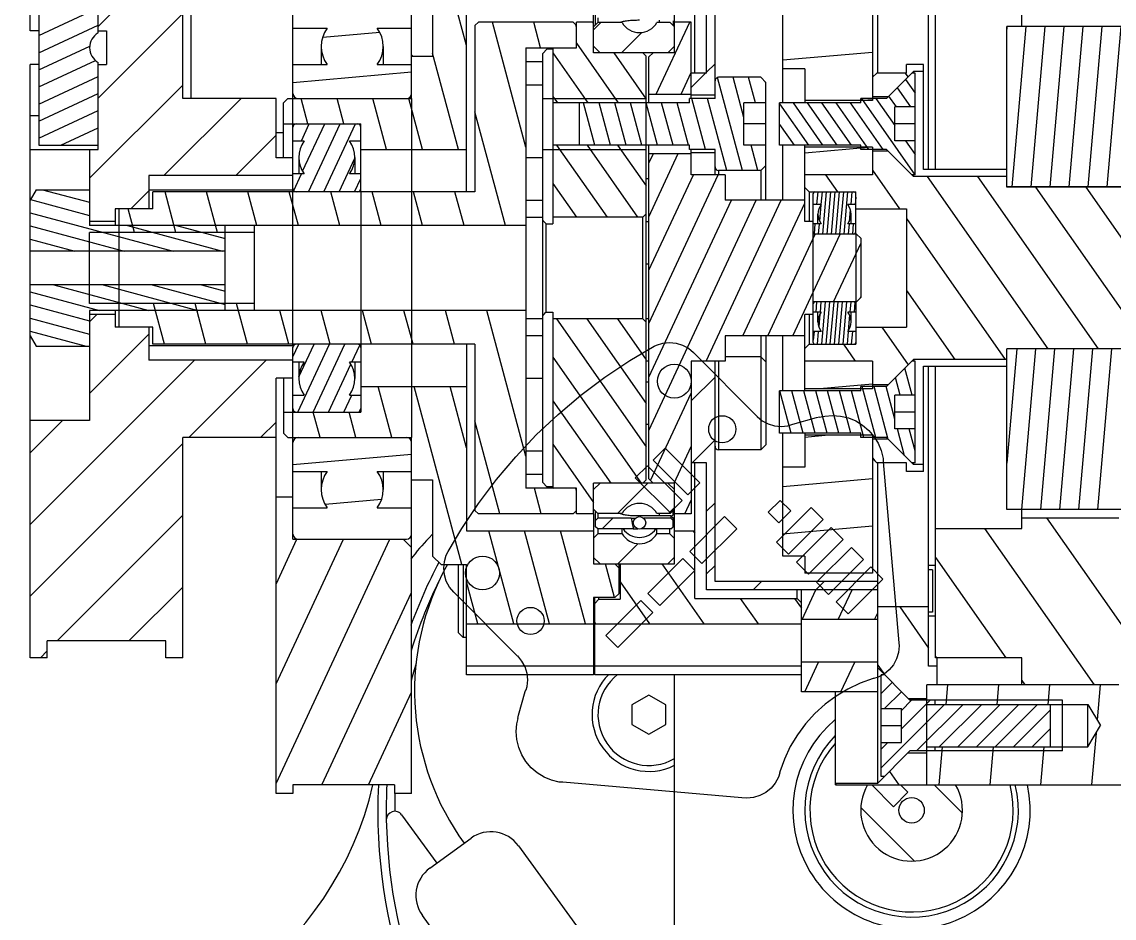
# Model space of a CAD drawing. Header units: millimetres. Extents: x 0 to 841, y 0 to 594.
# Drawn here: x 445.82 to 478.05, y 325.27 to 351.71 of the extents above; entities that cross this region are included whole.
import ezdxf

# ---------------------------------------------------------------- set-up
doc = ezdxf.new("R2010")
doc.units = ezdxf.units.MM
doc.header["$LTSCALE"] = 46.255
doc.layers.get('0').update_dxf_attribs({"linetype": 'CONTINUOUS'})
for name, color, linetype in [('APSF_BLANK_LAYER', 7, 'CONTINUOUS'), ('AXIS', 7, 'CONTINUOUS'), ('NOTE', 7, 'CONTINUOUS')]:
    doc.layers.add(name, color=color, linetype=linetype)
doc.styles.get("Standard").update_dxf_attribs({"font": 'txt', "width": 0.85})
doc.dimstyles.get("Standard").update_dxf_attribs({"dimtxt": 3.5, "dimasz": 3.5, "dimexe": 1.5, "dimexo": 1, "dimtad": 1, "dimtxsty": 'STANDARD', "dimblk": '_FILLED', "dimblk1": '_FILLED', "dimblk2": '_FILLED', "dimcen": 0.09, "dimadec": 0, "dimazin": 0, "dimtol": 1, "dimtp": 0.01, "dimtm": 0.01, "dimtfac": 1, "dimtofl": 0, "dimtmove": 0, "dimatfit": 3, "dimldrblk": '_FILLED', "dimfxl": 1, "dimtolj": 1, "dimarcsym": 0})

# ---------------------------------------------------------------- blocks, each defined once
blk = doc.blocks.new('_FILLED')
at = {"color": 0, "linetype": 'BYBLOCK'}
blk.add_solid([(0, 0), (-1, 0.2143), (-1, -0.2143)], dxfattribs=at)

msp = doc.modelspace()

# ---------------------------------------------------------------- linework, layer by layer
at = {"color": 7, "linetype": 'CONTINUOUS'}
for p, q in [((450.819, 349.451), (450.819, 359.451)), ((471.071, 350.201), (471.071, 356.951)), ((472.571, 347.353), (472.571, 356.201)), ((446.069, 351.451), (446.069, 355.951)), ((450.569, 349.451), (450.569, 355.951)), ((472.781, 347.353), (472.781, 355.951)), ((465.671, 350.201), (465.671, 354.201)), ((448.069, 351.384), (448.069, 353.951)), ((466.021, 350.201), (466.021, 353.951)), ((446.319, 353.826), (446.319, 348.076)), ((466.271, 349.451), (466.271, 353.701)), ((470.921, 353.451), (470.921, 349.389)), ((453.819, 349.451), (453.819, 353.076)), ((457.939, 352.951), (457.939, 350.701)), ((462.689, 351.701), (462.689, 353.183)), ((465.071, 350.801), (465.071, 353.183)), ((468.271, 349.326), (468.271, 352.951)), ((457.319, 349.451), (457.319, 352.301)), ((458.939, 346.701), (458.939, 352.201)), ((462.747, 351.621), (462.747, 352.087)), ((475.321, 351.576), (475.321, 352.134)), ((459.289, 351.701), (459.189, 351.601)), ((459.189, 351.601), (459.189, 346.701)), ((462.089, 351.701), (459.289, 351.701)), ((462.089, 351.701), (462.189, 351.601)), ((462.189, 350.951), (462.189, 351.701)), ((462.689, 351.701), (462.189, 351.701)), ((462.689, 350.801), (462.689, 351.701)), ((462.816, 351.69), (462.689, 351.563)), ((462.811, 351.833), (462.811, 351.685)), ((463.529, 351.69), (462.816, 351.69)), ((464.944, 351.69), (464.556, 351.69)), ((465.071, 351.563), (464.944, 351.69)), ((465.033, 351.738), (465.033, 351.601)), ((465.571, 351.701), (465.071, 351.701)), ((465.571, 349.451), (465.571, 351.701)), ((446.319, 351.451), (446.069, 351.451)), ((448.069, 351.451), (448.319, 351.451)), ((448.319, 351.451), (448.319, 350.451)), ((453.819, 351.526), (454.83, 351.526)), ((456.308, 351.526), (457.319, 351.526)), ((474.876, 346.836), (474.876, 351.576)), ((480.911, 351.576), (474.876, 351.576)), ((454.655, 350.989), (454.655, 350.451)), ((456.483, 350.989), (456.483, 350.451)), ((460.689, 350.951), (460.689, 337.951)), ((460.689, 350.951), (462.189, 350.951)), ((461.489, 350.951), (461.489, 345.751)), ((462.689, 350.992), (462.88, 350.801)), ((465.071, 350.992), (464.88, 350.801)), ((457.319, 350.701), (457.939, 350.701)), ((461.189, 350.782), (461.314, 350.908)), ((461.189, 338.121), (461.189, 350.782)), ((461.489, 350.908), (461.314, 350.908)), ((465.071, 350.801), (462.689, 350.801)), ((464.139, 350.801), (464.239, 350.701)), ((464.239, 338.201), (464.239, 350.701)), ((464.446, 350.801), (464.321, 350.676)), ((464.321, 349.326), (464.321, 350.676)), ((446.069, 332.951), (446.069, 350.451)), ((446.319, 350.451), (446.069, 350.451)), ((448.069, 347.951), (448.069, 350.518)), ((448.069, 350.451), (448.319, 350.451)), ((453.819, 350.451), (454.83, 350.451)), ((456.308, 350.451), (457.319, 350.451)), ((460.689, 350.546), (461.189, 350.546)), ((468.921, 350.326), (468.271, 350.326)), ((468.921, 350.326), (468.921, 349.326)), ((471.921, 350.201), (471.921, 350.451)), ((472.421, 350.451), (471.921, 350.451)), ((472.421, 348.701), (472.421, 350.451)), ((466.021, 350.201), (465.571, 350.201)), ((467.621, 350.076), (466.378, 350.076)), ((467.771, 349.926), (467.621, 350.076)), ((471.046, 350.201), (470.921, 350.076)), ((471.921, 350.201), (471.046, 350.201)), ((472.126, 350.251), (471.326, 349.451)), ((472.176, 350.201), (472.076, 350.201)), ((472.126, 350.251), (472.126, 350.201)), ((472.421, 350.251), (472.126, 350.251)), ((472.176, 347.201), (472.176, 350.201)), ((461.189, 349.842), (460.689, 349.842)), ((467.771, 346.482), (467.771, 349.926)), ((453.319, 349.451), (450.569, 349.451)), ((453.319, 347.701), (453.319, 349.451)), ((453.664, 349.451), (453.539, 349.326)), ((453.664, 349.451), (457.319, 349.451)), ((464.321, 349.576), (465.571, 349.576)), ((465.521, 349.326), (465.521, 349.451)), ((466.271, 349.451), (465.521, 349.451)), ((466.271, 349.551), (465.571, 349.551)), ((470.921, 349.389), (468.921, 349.389)), ((470.576, 349.326), (470.576, 349.451)), ((471.326, 349.451), (470.576, 349.451)), ((471.376, 349.501), (470.921, 349.501)), ((453.539, 347.701), (453.539, 349.326)), ((465.521, 349.326), (461.489, 349.326)), ((462.271, 348.076), (462.271, 349.326)), ((467.121, 348.076), (467.121, 349.326)), ((467.771, 349.326), (467.121, 349.326)), ((468.176, 348.076), (468.176, 349.326)), ((470.576, 349.326), (468.176, 349.326)), ((471.576, 348.201), (471.576, 349.201)), ((472.176, 349.201), (471.576, 349.201)), ((446.069, 348.951), (446.319, 348.951)), ((453.539, 348.701), (455.819, 348.701)), ((455.819, 346.701), (455.819, 348.701)), ((467.771, 348.701), (467.121, 348.701)), ((472.176, 348.701), (471.576, 348.701)), ((453.319, 348.451), (453.539, 348.451)), ((453.819, 346.801), (453.819, 348.601)), ((446.319, 348.076), (448.069, 348.076)), ((453.819, 348.201), (454.149, 348.201)), ((455.489, 348.201), (455.819, 348.201)), ((465.521, 348.076), (461.489, 348.076)), ((464.321, 338.226), (464.321, 348.076)), ((465.521, 347.951), (465.521, 348.076)), ((467.771, 348.076), (467.121, 348.076)), ((470.576, 348.076), (468.176, 348.076)), ((468.271, 346.451), (468.271, 348.076)), ((468.921, 345.826), (468.921, 348.076)), ((470.576, 347.951), (470.576, 348.076)), ((472.176, 348.201), (471.576, 348.201)), ((446.069, 347.951), (448.069, 347.951)), ((447.819, 347.951), (447.819, 345.701)), ((455.819, 347.951), (458.939, 347.951)), ((464.321, 347.826), (465.571, 347.826)), ((466.271, 347.951), (465.521, 347.951)), ((465.571, 347.201), (465.571, 347.951)), ((466.271, 347.851), (465.571, 347.851)), ((466.271, 347.201), (466.271, 347.951)), ((470.921, 348.014), (468.921, 348.014)), ((471.326, 347.951), (470.576, 347.951)), ((470.921, 348.014), (470.921, 347.201)), ((471.376, 347.901), (470.921, 347.901)), ((472.126, 347.151), (471.326, 347.951)), ((453.819, 347.701), (453.319, 347.701)), ((453.99, 347.714), (453.99, 347.226)), ((455.648, 347.714), (455.648, 347.226)), ((461.189, 347.701), (460.689, 347.701)), ((467.771, 347.476), (467.621, 347.326)), ((449.569, 347.176), (449.569, 346.201)), ((453.819, 347.176), (449.569, 347.176)), ((454.149, 347.226), (453.819, 347.226)), ((455.819, 347.226), (455.489, 347.226)), ((466.571, 347.201), (465.571, 347.201)), ((466.378, 347.326), (466.378, 347.201)), ((467.621, 347.326), (466.378, 347.326)), ((466.571, 347.201), (466.571, 346.451)), ((467.621, 347.326), (467.621, 346.451)), ((470.921, 347.201), (468.921, 347.201)), ((472.176, 347.201), (472.076, 347.201)), ((472.126, 347.151), (472.126, 347.201)), ((474.876, 347.151), (472.126, 347.151)), ((453.819, 346.701), (453.819, 346.789)), ((464.321, 347.082), (464.239, 347.082)), ((468.921, 346.826), (469.046, 346.701)), ((480.911, 346.842), (474.876, 346.842)), ((481.041, 346.836), (474.876, 346.836)), ((446.247, 346.761), (446.069, 346.451)), ((446.247, 346.761), (447.819, 346.761)), ((453.819, 346.75), (449.569, 346.75)), ((449.689, 346.201), (449.689, 346.701)), ((459.189, 346.701), (449.689, 346.701)), ((460.689, 346.451), (461.189, 346.451)), ((468.921, 346.451), (466.571, 346.451)), ((467.74, 346.451), (467.771, 346.482)), ((469.046, 346.701), (469.046, 345.826)), ((469.046, 346.701), (470.421, 346.701)), ((469.171, 345.451), (469.171, 346.651)), ((470.421, 345.451), (470.421, 346.701)), ((448.569, 346.201), (448.569, 345.701)), ((449.689, 346.201), (448.569, 346.201)), ((448.689, 342.701), (448.689, 346.201)), ((469.4, 346.326), (469.171, 346.326)), ((470.421, 346.326), (470.191, 346.326)), ((470.421, 346.201), (471.921, 346.201)), ((471.921, 346.201), (471.921, 342.701)), ((448.569, 345.826), (447.819, 345.826)), ((460.689, 345.951), (461.189, 345.951)), ((464.139, 345.951), (461.489, 345.951)), ((464.239, 346.051), (464.139, 345.951)), ((464.139, 344.451), (464.139, 345.951)), ((464.321, 345.814), (464.239, 345.814)), ((469.171, 345.826), (468.921, 345.826)), ((469.307, 345.751), (469.307, 346.039)), ((470.284, 345.751), (470.284, 346.039)), ((451.819, 345.701), (447.819, 345.701)), ((447.819, 343.401), (447.819, 345.501)), ((452.689, 345.501), (448.689, 345.501)), ((451.819, 343.201), (451.819, 345.701)), ((452.689, 343.201), (452.689, 345.701)), ((460.689, 345.701), (452.689, 345.701)), ((461.289, 344.451), (461.289, 345.751)), ((461.289, 345.751), (461.489, 345.751)), ((469.4, 345.751), (469.171, 345.751)), ((470.421, 345.751), (470.191, 345.751)), ((470.446, 345.451), (469.171, 345.451)), ((470.571, 345.326), (470.446, 345.451)), ((470.571, 345.326), (470.571, 343.576)), ((451.819, 344.951), (446.069, 344.951)), ((464.321, 344.564), (464.239, 344.564)), ((461.289, 343.152), (461.289, 344.451)), ((464.139, 342.951), (464.139, 344.451)), ((451.819, 343.951), (446.069, 343.951)), ((470.571, 343.576), (470.446, 343.451)), ((452.689, 343.401), (448.689, 343.401)), ((469.171, 342.251), (469.171, 343.451)), ((470.446, 343.451), (469.171, 343.451)), ((470.421, 343.451), (470.421, 342.201)), ((447.819, 343.201), (447.819, 339.951)), ((451.819, 343.201), (447.819, 343.201)), ((448.569, 343.076), (447.819, 343.076)), ((448.569, 343.201), (448.569, 342.701)), ((460.689, 343.201), (452.689, 343.201)), ((461.189, 342.951), (460.689, 342.951)), ((461.289, 343.152), (461.489, 343.152)), ((461.489, 343.152), (461.489, 337.951)), ((464.139, 342.951), (461.489, 342.951)), ((464.239, 342.851), (464.139, 342.951)), ((464.321, 342.951), (464.239, 342.951)), ((468.921, 340.826), (468.921, 343.076)), ((469.171, 343.076), (468.921, 343.076)), ((469.046, 343.076), (469.046, 342.201)), ((469.4, 343.151), (469.171, 343.151)), ((469.307, 342.864), (469.307, 343.151)), ((470.421, 343.151), (470.191, 343.151)), ((470.284, 342.864), (470.284, 343.151)), ((449.689, 342.701), (448.569, 342.701)), ((449.569, 342.701), (449.569, 341.727)), ((449.689, 342.201), (449.689, 342.701)), ((469.4, 342.576), (469.171, 342.576)), ((470.421, 342.576), (470.191, 342.576)), ((470.421, 342.701), (471.921, 342.701)), ((446.069, 342.451), (446.247, 342.142)), ((461.189, 342.451), (460.689, 342.451)), ((466.571, 342.451), (466.571, 341.701)), ((468.921, 342.451), (466.571, 342.451)), ((467.621, 342.451), (467.621, 339.083)), ((467.771, 342.451), (467.771, 339.233)), ((468.271, 340.826), (468.271, 342.451)), ((446.247, 342.142), (447.819, 342.142)), ((453.819, 342.153), (449.569, 342.153)), ((459.189, 342.201), (449.689, 342.201)), ((453.819, 342.153), (453.819, 342.114)), ((453.819, 340.301), (453.819, 342.101)), ((455.819, 342.201), (455.819, 340.201)), ((458.939, 342.201), (458.939, 336.701)), ((459.189, 342.201), (459.189, 337.301)), ((464.472, 342.146), (464.474, 342.141)), ((465.639, 341.961), (465.636, 341.957)), ((468.921, 342.076), (469.046, 342.201)), ((469.046, 342.201), (470.421, 342.201)), ((474.876, 337.326), (474.876, 342.066)), ((481.041, 342.066), (474.876, 342.066)), ((480.911, 342.061), (474.876, 342.061)), ((453.819, 341.727), (449.569, 341.727)), ((454.149, 341.676), (453.819, 341.676)), ((453.99, 341.676), (453.99, 341.189)), ((455.819, 341.676), (455.489, 341.676)), ((455.648, 341.676), (455.648, 341.189)), ((464.321, 341.701), (464.239, 341.701)), ((465.571, 341.701), (465.571, 337.201)), ((466.571, 341.701), (465.571, 341.701)), ((466.271, 335.201), (466.271, 341.701)), ((466.378, 341.701), (466.378, 339.083)), ((467.621, 341.833), (466.571, 341.833)), ((467.621, 341.833), (467.771, 341.683)), ((470.921, 341.701), (468.921, 341.701)), ((470.921, 341.701), (470.921, 340.889)), ((472.126, 341.751), (471.326, 340.951)), ((472.176, 341.701), (472.076, 341.701)), ((472.126, 341.751), (472.126, 341.701)), ((474.876, 341.751), (472.126, 341.751)), ((472.176, 338.701), (472.176, 341.701)), ((472.571, 332.701), (472.571, 341.55)), ((472.781, 332.951), (472.781, 341.55)), ((453.319, 328.951), (453.319, 341.201)), ((453.819, 341.201), (453.319, 341.201)), ((453.539, 341.201), (453.539, 339.576)), ((460.689, 341.201), (461.189, 341.201)), ((464.321, 341.083), (464.239, 341.083)), ((471.376, 341.001), (470.921, 341.001)), ((453.819, 340.701), (454.149, 340.701)), ((455.489, 340.701), (455.819, 340.701)), ((455.819, 340.951), (458.939, 340.951)), ((468.176, 339.576), (468.176, 340.826)), ((470.576, 340.826), (468.176, 340.826)), ((470.921, 340.889), (468.921, 340.889)), ((470.576, 340.826), (470.576, 340.951)), ((471.326, 340.951), (470.576, 340.951)), ((471.576, 339.701), (471.576, 340.701)), ((472.176, 340.701), (471.576, 340.701)), ((453.539, 340.201), (455.819, 340.201)), ((469.35, 340.06), (469.354, 340.047)), ((472.176, 340.201), (471.576, 340.201)), ((472.421, 338.451), (472.421, 340.201)), ((447.819, 339.951), (446.069, 339.951)), ((464.321, 339.833), (464.239, 339.833)), ((468.535, 339.835), (468.537, 339.831)), ((472.176, 339.701), (471.576, 339.701)), ((450.569, 332.951), (450.569, 339.451)), ((453.319, 339.451), (450.569, 339.451)), ((453.664, 339.451), (453.539, 339.576)), ((453.664, 339.451), (457.319, 339.451)), ((453.819, 336.451), (453.819, 339.451)), ((457.319, 336.601), (457.319, 339.451)), ((470.576, 339.576), (468.176, 339.576)), ((468.271, 335.951), (468.271, 339.576)), ((468.921, 339.576), (468.921, 338.576)), ((470.921, 339.514), (468.921, 339.514)), ((470.576, 339.451), (470.576, 339.576)), ((471.326, 339.451), (470.576, 339.451)), ((470.921, 339.514), (470.921, 335.451)), ((471.376, 339.401), (470.921, 339.401)), ((472.126, 338.651), (471.326, 339.451)), ((460.689, 339.061), (461.189, 339.061)), ((464.796, 339.139), (464.442, 338.784)), ((465.823, 338.112), (464.796, 339.139)), ((467.621, 339.083), (466.378, 339.083)), ((467.621, 339.083), (467.771, 339.233)), ((464.442, 338.784), (465.468, 337.758)), ((471.046, 338.701), (470.921, 338.826)), ((453.819, 338.451), (454.83, 338.451)), ((454.655, 338.451), (454.655, 337.914)), ((456.308, 338.451), (457.319, 338.451)), ((456.483, 338.451), (456.483, 337.914)), ((464.275, 338.617), (463.92, 338.263)), ((465.301, 337.591), (464.275, 338.617)), ((466.021, 338.701), (465.571, 338.701)), ((465.671, 334.701), (465.671, 338.701)), ((466.021, 334.951), (466.021, 338.701)), ((468.921, 338.576), (468.271, 338.576)), ((471.921, 338.701), (471.046, 338.701)), ((471.071, 331.951), (471.071, 338.701)), ((471.921, 338.451), (471.921, 338.701)), ((472.421, 338.451), (471.921, 338.451)), ((472.176, 338.701), (472.076, 338.701)), ((472.126, 338.651), (472.126, 338.701)), ((472.421, 338.651), (472.126, 338.651)), ((457.319, 338.201), (457.939, 338.201)), ((457.939, 338.201), (457.939, 335.951)), ((461.189, 338.357), (460.689, 338.357)), ((461.314, 337.995), (461.189, 338.121)), ((462.689, 337.911), (462.88, 338.101)), ((462.689, 337.201), (462.689, 338.101)), ((465.071, 338.101), (462.689, 338.101)), ((463.92, 338.263), (464.946, 337.236)), ((464.239, 338.201), (464.139, 338.101)), ((464.446, 338.101), (464.321, 338.226)), ((465.071, 337.911), (464.88, 338.101)), ((465.071, 335.72), (465.071, 338.101)), ((465.468, 337.758), (465.823, 338.112)), ((462.189, 337.951), (460.689, 337.951)), ((461.489, 337.995), (461.314, 337.995)), ((462.189, 337.201), (462.189, 337.951)), ((453.319, 337.701), (453.819, 337.701)), ((464.946, 337.236), (465.301, 337.591)), ((468.191, 337.596), (467.84, 337.246)), ((468.505, 337.282), (468.191, 337.596)), ((453.819, 337.376), (454.83, 337.376)), ((456.308, 337.376), (457.319, 337.376)), ((459.289, 337.201), (459.189, 337.301)), ((462.089, 337.201), (459.289, 337.201)), ((462.089, 337.201), (462.189, 337.301)), ((462.689, 337.201), (462.189, 337.201)), ((462.816, 337.212), (462.689, 337.339)), ((462.689, 337.201), (462.689, 335.72)), ((462.747, 336.816), (462.747, 337.282)), ((462.811, 337.218), (462.811, 337.07)), ((463.529, 337.212), (462.816, 337.212)), ((464.043, 337.145), (464.97, 337.145)), ((464.944, 337.212), (464.556, 337.212)), ((465.071, 337.339), (464.944, 337.212)), ((464.97, 337.145), (464.97, 337.07)), ((464.97, 337.145), (464.991, 337.123)), ((464.991, 337.123), (465.033, 337.165)), ((464.991, 337.123), (465.033, 337.082)), ((465.033, 337.165), (465.033, 337.302)), ((465.571, 337.201), (465.071, 337.201)), ((466.555, 337.115), (465.529, 336.088)), ((466.91, 336.76), (466.555, 337.115)), ((467.84, 337.246), (468.155, 336.932)), ((469.11, 337.389), (468.083, 336.362)), ((468.155, 336.932), (468.505, 337.282)), ((469.464, 337.034), (469.11, 337.389)), ((480.911, 337.326), (474.876, 337.326)), ((475.321, 336.769), (475.321, 337.326)), ((462.747, 337.006), (462.811, 337.07)), ((462.811, 336.752), (462.747, 336.816)), ((463.799, 337.07), (462.811, 337.07)), ((463.799, 337.07), (463.917, 337.07)), ((464.97, 337.07), (464.168, 337.07)), ((465.033, 337.006), (464.97, 337.07)), ((464.97, 336.752), (465.033, 336.816)), ((465.033, 336.816), (465.033, 337.082)), ((468.438, 336.008), (469.464, 337.034)), ((469.702, 336.796), (468.675, 335.77)), ((470.056, 336.442), (469.702, 336.796)), ((475.321, 337.076), (478.181, 337.076)), ((453.819, 336.451), (457.169, 336.451)), ((457.319, 336.201), (457.069, 336.451)), ((457.319, 328.951), (457.319, 336.596)), ((457.939, 336.594), (457.828, 336.483)), ((458.939, 336.701), (462.689, 336.701)), ((462.689, 336.482), (462.816, 336.609)), ((463.861, 336.752), (462.811, 336.752)), ((462.816, 336.752), (462.816, 336.609)), ((463.529, 336.609), (462.816, 336.609)), ((463.529, 336.609), (463.529, 336.752)), ((463.861, 336.752), (463.995, 336.752)), ((464.97, 336.752), (464.09, 336.752)), ((464.556, 336.609), (464.556, 336.752)), ((464.943, 336.609), (464.556, 336.609)), ((464.943, 336.609), (464.943, 336.752)), ((465.07, 336.482), (464.943, 336.609)), ((465.07, 336.482), (465.07, 335.911)), ((465.071, 336.701), (465.671, 336.701)), ((465.883, 335.734), (466.91, 336.76)), ((472.781, 336.769), (475.321, 336.769)), ((468.083, 336.362), (468.438, 336.008)), ((469.03, 335.415), (470.056, 336.442)), ((470.294, 336.204), (469.268, 335.178)), ((470.649, 335.85), (470.294, 336.204)), ((458.189, 335.701), (457.939, 335.951)), ((458.403, 336.09), (458.4, 336.091)), ((462.879, 335.72), (462.689, 335.911)), ((465.318, 335.877), (464.291, 334.851)), ((465.07, 335.911), (464.88, 335.72)), ((465.672, 335.523), (465.318, 335.877)), ((465.529, 336.088), (465.883, 335.734)), ((468.921, 335.951), (468.271, 335.951)), ((468.921, 335.951), (468.921, 335.451)), ((469.622, 334.823), (470.649, 335.85)), ((458.189, 335.701), (458.939, 335.701)), ((458.689, 335.701), (458.689, 333.7)), ((458.839, 335.701), (458.839, 333.55)), ((458.939, 332.451), (458.939, 335.701)), ((462.689, 335.72), (465.071, 335.72)), ((463.439, 335.595), (463.314, 335.72)), ((463.439, 334.851), (463.439, 335.72)), ((463.471, 335.72), (463.471, 334.676)), ((464.646, 334.496), (465.672, 335.523)), ((468.675, 335.77), (469.03, 335.415)), ((470.868, 335.63), (469.842, 334.603)), ((471.223, 335.275), (470.868, 335.63)), ((472.689, 335.55), (472.571, 335.55)), ((472.689, 335.55), (472.689, 334.3)), ((471.071, 335.201), (466.271, 335.201)), ((470.921, 335.451), (468.921, 335.451)), ((469.268, 335.178), (469.622, 334.823)), ((470.197, 334.249), (471.223, 335.275)), ((463.314, 334.726), (463.439, 334.851)), ((464.291, 334.851), (464.646, 334.496)), ((471.071, 334.951), (466.021, 334.951)), ((468.696, 334.701), (468.696, 334.951)), ((468.821, 331.951), (468.821, 334.951)), ((462.689, 334.726), (462.689, 332.451)), ((463.314, 334.726), (462.689, 334.726)), ((462.721, 332.451), (462.721, 334.726)), ((462.721, 334.551), (462.846, 334.676)), ((462.846, 334.676), (462.846, 334.726)), ((462.846, 334.676), (463.471, 334.676)), ((464.08, 334.64), (463.054, 333.613)), ((464.435, 334.285), (464.08, 334.64)), ((465.671, 334.701), (468.696, 334.701)), ((468.821, 334.576), (468.696, 334.701)), ((469.842, 334.603), (470.197, 334.249)), ((462.721, 334.3), (462.689, 334.3)), ((463.408, 333.259), (464.435, 334.285)), ((472.571, 334.451), (471.071, 334.451)), ((472.689, 334.3), (472.571, 334.3)), ((458.939, 333.951), (462.689, 333.951)), ((462.721, 333.951), (468.821, 333.951)), ((471.071, 334.076), (468.821, 334.076)), ((458.839, 333.55), (458.689, 333.7)), ((458.939, 333.55), (458.839, 333.55)), ((463.054, 333.613), (463.408, 333.259)), ((446.569, 332.951), (446.569, 333.451)), ((450.069, 333.451), (446.569, 333.451)), ((450.069, 332.951), (450.069, 333.451)), ((446.569, 332.951), (446.069, 332.951)), ((450.569, 332.951), (450.069, 332.951)), ((460.451, 333.007), (460.447, 333.003)), ((475.321, 332.951), (472.781, 332.951)), ((472.821, 332.151), (472.821, 332.951)), ((475.321, 332.151), (475.321, 332.951)), ((462.689, 332.701), (458.939, 332.701)), ((468.821, 332.701), (462.721, 332.701)), ((471.071, 332.826), (468.821, 332.826)), ((471.071, 332.651), (472.021, 331.701)), ((472.821, 332.701), (472.571, 332.701)), ((462.689, 332.451), (458.939, 332.451)), ((468.821, 332.451), (462.721, 332.451)), ((465.071, 324.451), (465.071, 332.451)), ((470.957, 332.344), (470.94, 332.34)), ((470.96, 332.338), (470.957, 332.344)), ((471.171, 329.451), (471.171, 332.451)), ((471.271, 332.451), (471.171, 332.451)), ((460.697, 332.007), (460.692, 332.008)), ((471.071, 331.951), (468.821, 331.951)), ((469.821, 329.201), (469.821, 331.951)), ((472.521, 329.201), (472.521, 332.151)), ((478.181, 332.151), (472.521, 332.151)), ((464.318, 331.85), (463.818, 331.562)), ((464.818, 331.562), (464.318, 331.85)), ((471.971, 331.751), (472.521, 331.751)), ((472.771, 331.701), (472.021, 331.701)), ((472.771, 331.576), (472.771, 331.701)), ((476.521, 330.201), (476.521, 331.701)), ((463.818, 331.562), (463.818, 330.984)), ((464.818, 330.984), (464.818, 331.562)), ((471.171, 331.451), (471.771, 331.451)), ((471.771, 330.451), (471.771, 331.451)), ((472.521, 331.576), (477.271, 331.576)), ((476.171, 330.326), (476.171, 331.576)), ((477.271, 330.326), (477.271, 331.576)), ((477.271, 331.576), (477.646, 330.951)), ((460.46, 331.16), (460.458, 331.161)), ((463.818, 330.984), (464.318, 330.696)), ((464.318, 330.696), (464.818, 330.984)), ((471.071, 329.251), (471.071, 330.951)), ((471.171, 330.951), (471.771, 330.951)), ((477.271, 330.326), (477.646, 330.951)), ((471.171, 330.451), (471.771, 330.451)), ((472.521, 330.326), (477.271, 330.326)), ((472.771, 330.201), (472.771, 330.326)), ((471.071, 329.251), (472.021, 330.201)), ((471.971, 330.151), (472.521, 330.151)), ((472.771, 330.201), (472.021, 330.201)), ((468.182, 329.582), (468.176, 329.556)), ((468.18, 329.555), (468.176, 329.556)), ((471.271, 329.451), (471.171, 329.451)), ((453.819, 329.201), (453.819, 328.951)), ((456.819, 329.201), (453.819, 329.201)), ((456.819, 329.201), (456.819, 328.951)), ((469.821, 329.251), (471.071, 329.251)), ((469.821, 329.201), (480.771, 329.201)), ((470.896, 329.201), (471.54, 328.558)), ((471.745, 329.201), (471.964, 328.982)), ((473.568, 328.368), (472.735, 329.201)), ((453.819, 328.951), (453.319, 328.951)), ((457.319, 328.951), (456.819, 328.951)), ((471.964, 328.982), (471.54, 328.558)), ((470.573, 328.534), (472.154, 326.954)), ((457.025, 328.318), (458.061, 326.893)), ((457.859, 326.746), (459.072, 327.628)), ((460.469, 327.407), (466.641, 318.912)), ((463.809, 316.855), (457.637, 325.349))]:
    msp.add_line(p, q, dxfattribs=at)
at = {"color": 2, "linetype": 'CONTINUOUS'}
for p, q in [((450.569, 354.078), (448.069, 351.578)), ((458.939, 351.016), (458.353, 353.201)), ((446.319, 351.308), (448.069, 352.124)), ((450.569, 351.962), (448.069, 349.462)), ((446.319, 350.803), (448.069, 351.619)), ((460.689, 348.02), (459.703, 351.701)), ((461.126, 350.951), (460.925, 351.701)), ((462.189, 351.542), (462.168, 351.623)), ((462.652, 351.701), (462.689, 351.649)), ((462.904, 351.69), (462.689, 351.476)), ((464.533, 349.576), (465.524, 351.701)), ((456.384, 351.395), (454.697, 351.247)), ((464.112, 351.401), (463.512, 350.801)), ((474.883, 351.576), (474.876, 351.493)), ((475.443, 351.576), (475.029, 346.842)), ((476.003, 351.576), (475.589, 346.842)), ((476.563, 351.576), (476.149, 346.842)), ((477.123, 351.576), (476.709, 346.842)), ((477.683, 351.576), (477.269, 346.842)), ((478.244, 351.576), (477.829, 346.842)), ((446.319, 350.297), (447.824, 350.999)), ((462.189, 351.08), (463.417, 349.326)), ((458.7, 347.951), (457.939, 350.793)), ((461.489, 350.797), (462.519, 349.326)), ((463.283, 350.801), (464.239, 349.435)), ((470.921, 350.812), (468.271, 350.58)), ((446.319, 349.792), (447.993, 350.573)), ((466.271, 350.477), (466.021, 350.227)), ((446.319, 349.287), (448.069, 350.103)), ((457.319, 350.224), (453.819, 349.918)), ((465.269, 349.576), (465.571, 350.223)), ((465.995, 350.201), (465.571, 349.777)), ((467.078, 347.326), (466.343, 350.07)), ((467.121, 348.887), (466.802, 350.076)), ((467.464, 349.326), (467.263, 350.076)), ((471.883, 350.201), (471.963, 350.088)), ((471.889, 350.015), (472.176, 349.606)), ((450.569, 349.847), (447.819, 347.097)), ((467.771, 349.904), (467.762, 349.935)), ((471.641, 349.767), (472.037, 349.201)), ((446.319, 348.782), (448.069, 349.598)), ((452.289, 349.451), (450.014, 347.176)), ((454.26, 348.701), (454.059, 349.451)), ((455.32, 348.701), (455.119, 349.451)), ((456.58, 347.951), (456.178, 349.451)), ((457.64, 347.951), (457.238, 349.451)), ((461.189, 349.451), (464.239, 349.451)), ((461.489, 349.514), (461.621, 349.326)), ((465.988, 347.951), (465.586, 349.451)), ((466.616, 347.326), (466.047, 349.451)), ((470.595, 349.451), (472.171, 347.201)), ((470.921, 349.414), (470.634, 349.389)), ((471.018, 349.451), (471.576, 348.655)), ((471.393, 349.519), (471.615, 349.201)), ((446.319, 348.277), (448.069, 349.093)), ((460.089, 345.701), (459.189, 349.058)), ((462.726, 348.076), (462.391, 349.326)), ((463.187, 348.076), (462.852, 349.326)), ((463.648, 348.076), (463.313, 349.326)), ((464.109, 348.076), (463.774, 349.326)), ((464.571, 348.076), (464.236, 349.326)), ((465.032, 348.076), (464.697, 349.326)), ((465.493, 348.076), (465.158, 349.326)), ((468.176, 349.29), (469.025, 348.076)), ((468.572, 349.326), (469.447, 348.076)), ((468.994, 349.326), (469.87, 348.076)), ((469.417, 349.326), (470.292, 348.076)), ((469.839, 349.326), (470.801, 347.951)), ((470.261, 349.326), (471.224, 347.951)), ((454.069, 348.201), (454.302, 348.701)), ((454.103, 347.303), (454.755, 348.701)), ((454.276, 346.701), (455.209, 348.701)), ((454.729, 346.701), (455.662, 348.701)), ((446.972, 348.076), (448.069, 348.588)), ((468.176, 348.687), (468.603, 348.076)), ((448.055, 348.076), (448.069, 348.083)), ((453.319, 348.366), (452.129, 347.176)), ((461.598, 348.076), (463.086, 345.951)), ((462.496, 348.076), (463.984, 345.951)), ((463.394, 348.076), (464.239, 346.87)), ((467.539, 347.326), (467.338, 348.076)), ((468.176, 348.084), (468.181, 348.076)), ((471.893, 348.201), (472.176, 347.798)), ((461.189, 347.951), (464.239, 347.951)), ((464.321, 347.543), (464.453, 347.826)), ((464.321, 345.965), (465.188, 347.826)), ((465.527, 347.951), (465.521, 347.974)), ((470.898, 348.014), (468.921, 347.841)), ((455.182, 346.701), (455.644, 347.692)), ((453.841, 346.74), (454.068, 347.226)), ((455.636, 346.701), (455.819, 347.095)), ((464.321, 344.388), (465.632, 347.201)), ((464.321, 342.811), (466.368, 347.201)), ((469.53, 347.201), (469.88, 346.701)), ((470.921, 347.336), (471.715, 346.201)), ((472.534, 347.151), (476.095, 342.066)), ((474.019, 347.151), (477.58, 342.066)), ((461.489, 346.948), (462.187, 345.951)), ((475.724, 346.836), (479.064, 342.066)), ((477.209, 346.836), (480.549, 342.066)), ((446.078, 346.467), (447.819, 346.001)), ((446.434, 346.761), (447.819, 346.39)), ((449.569, 346.732), (449.039, 346.201)), ((450.367, 345.501), (450.045, 346.701)), ((451.589, 345.501), (451.267, 346.701)), ((452.757, 345.701), (452.489, 346.701)), ((453.979, 345.701), (453.711, 346.701)), ((455.201, 345.701), (454.933, 346.701)), ((456.423, 345.701), (456.155, 346.701)), ((457.645, 345.701), (457.377, 346.701)), ((458.867, 345.701), (458.599, 346.701)), ((464.321, 341.234), (466.754, 346.451)), ((464.321, 339.657), (467.489, 346.451)), ((466.009, 341.701), (468.224, 346.451)), ((469.173, 346.668), (469.171, 346.635)), ((469.302, 346.701), (469.269, 346.326)), ((469.428, 346.701), (469.395, 346.326)), ((469.554, 346.701), (469.444, 345.451)), ((469.68, 346.701), (469.57, 345.451)), ((469.805, 346.701), (469.696, 345.451)), ((469.931, 346.701), (469.822, 345.451)), ((470.057, 346.701), (469.948, 345.451)), ((470.183, 346.701), (470.073, 345.451)), ((470.309, 346.701), (470.276, 346.326)), ((470.421, 346.544), (470.402, 346.326)), ((449.145, 345.501), (448.957, 346.201)), ((467.095, 342.451), (468.921, 346.367)), ((469.394, 346.316), (469.352, 345.835)), ((470.263, 346.179), (470.231, 345.819)), ((446.069, 346.081), (450.286, 344.951)), ((471.921, 345.908), (474.831, 341.751)), ((446.069, 345.693), (448.835, 344.951)), ((448.689, 345.501), (447.819, 345.501)), ((448.937, 345.701), (451.736, 344.951)), ((450.387, 345.701), (451.819, 345.318)), ((452.689, 345.701), (451.819, 345.701)), ((469.219, 345.751), (469.194, 345.46)), ((469.345, 345.751), (469.319, 345.451)), ((470.225, 345.751), (470.199, 345.451)), ((470.351, 345.751), (470.325, 345.451)), ((446.069, 345.304), (447.385, 344.951)), ((467.83, 342.451), (469.229, 345.451)), ((468.565, 342.451), (469.964, 345.451)), ((469.767, 343.451), (470.571, 345.174)), ((446.766, 343.951), (449.565, 343.201)), ((448.216, 343.951), (451.015, 343.201)), ((449.666, 343.951), (451.819, 343.375)), ((451.117, 343.951), (451.819, 343.763)), ((446.069, 343.75), (448.114, 343.201)), ((470.553, 343.559), (470.571, 343.597)), ((471.921, 343.787), (473.346, 341.751)), ((446.069, 343.361), (447.819, 342.892)), ((448.689, 343.401), (447.819, 343.401)), ((450.029, 342.201), (449.708, 343.401)), ((451.251, 342.201), (450.93, 343.401)), ((452.473, 342.201), (452.152, 343.401)), ((469.269, 343.451), (469.243, 343.151)), ((469.395, 343.451), (469.369, 343.151)), ((469.521, 343.451), (469.412, 342.201)), ((469.647, 343.451), (469.537, 342.201)), ((469.773, 343.451), (469.663, 342.201)), ((469.898, 343.451), (469.789, 342.201)), ((470.024, 343.451), (469.915, 342.201)), ((470.15, 343.451), (470.041, 342.201)), ((470.276, 343.451), (470.25, 343.151)), ((470.401, 343.441), (470.375, 343.151)), ((446.069, 342.972), (447.819, 342.503)), ((448.029, 343.076), (447.819, 342.866)), ((452.689, 343.201), (451.819, 343.201)), ((453.695, 342.201), (453.427, 343.201)), ((454.917, 342.201), (454.649, 343.201)), ((456.139, 342.201), (455.871, 343.201)), ((457.361, 342.201), (457.093, 343.201)), ((458.583, 342.201), (458.315, 343.201)), ((460.689, 338.899), (459.537, 343.201)), ((461.593, 342.951), (464.239, 339.172)), ((462.491, 342.951), (464.239, 340.455)), ((463.39, 342.951), (464.239, 341.738)), ((469.364, 343.09), (469.331, 342.717)), ((470.242, 343.061), (470.201, 342.593)), ((446.069, 342.584), (447.717, 342.142)), ((469.193, 342.576), (469.171, 342.322)), ((469.319, 342.576), (469.286, 342.201)), ((470.199, 342.576), (470.166, 342.201)), ((470.325, 342.576), (470.292, 342.201)), ((471.196, 342.701), (471.97, 341.596)), ((449.569, 342.501), (447.819, 340.751)), ((446.244, 342.148), (446.266, 342.142)), ((453.819, 341.834), (453.99, 342.201)), ((453.964, 340.201), (454.897, 342.201)), ((453.993, 341.236), (454.444, 342.201)), ((454.417, 340.201), (455.35, 342.201)), ((455.558, 341.676), (455.789, 342.171)), ((470.061, 342.201), (470.411, 341.701)), ((475.171, 342.061), (474.876, 338.689)), ((475.731, 342.061), (475.317, 337.326)), ((476.291, 342.061), (475.877, 337.326)), ((476.851, 342.061), (476.437, 337.326)), ((477.411, 342.061), (476.997, 337.326)), ((477.971, 342.061), (477.557, 337.326)), ((450.91, 341.727), (446.069, 336.886)), ((453.025, 341.727), (450.75, 339.451)), ((454.87, 340.201), (455.528, 341.611)), ((461.489, 341.817), (464.091, 338.101)), ((468.921, 341.71), (468.927, 341.701)), ((472.176, 341.684), (472.171, 341.701)), ((472.087, 340.701), (471.874, 341.5)), ((466.271, 341.227), (465.571, 340.527)), ((470.921, 341.026), (469.359, 340.889)), ((471.736, 340.701), (471.596, 341.222)), ((455.324, 340.201), (455.557, 340.701)), ((456.738, 339.451), (456.336, 340.951)), ((458.803, 335.701), (457.396, 340.951)), ((458.939, 339.15), (458.456, 340.951)), ((464.367, 338.18), (465.571, 340.76)), ((468.522, 339.576), (468.188, 340.826)), ((468.874, 339.576), (468.539, 340.826)), ((469.225, 339.576), (468.891, 340.826)), ((469.577, 339.576), (469.242, 340.826)), ((469.928, 339.576), (469.594, 340.826)), ((470.28, 339.576), (469.945, 340.826)), ((470.665, 339.451), (470.296, 340.826)), ((471.016, 339.451), (470.614, 340.951)), ((471.383, 339.394), (470.966, 340.951)), ((471.576, 339.988), (471.317, 340.951)), ((461.489, 340.534), (463.193, 338.101)), ((454.618, 339.451), (454.417, 340.201)), ((455.678, 339.451), (455.477, 340.201)), ((455.793, 340.236), (455.816, 340.286)), ((447.019, 339.951), (446.069, 339.001)), ((453.319, 339.905), (452.866, 339.451)), ((459.922, 337.201), (459.189, 339.937)), ((471.864, 338.913), (471.652, 339.701)), ((472.176, 339.061), (472.004, 339.701)), ((466.271, 339.377), (465.595, 338.701)), ((469.623, 339.514), (468.921, 339.453)), ((450.569, 339.27), (446.069, 334.77)), ((461.489, 339.251), (462.689, 337.537)), ((465.066, 338.101), (465.571, 339.183)), ((457.319, 338.952), (453.819, 338.646)), ((470.921, 338.854), (470.985, 338.762)), ((464.286, 338.101), (463.397, 337.212)), ((470.921, 338.229), (468.271, 337.998)), ((461.144, 337.201), (460.943, 337.951)), ((461.489, 337.968), (461.501, 337.951)), ((462.189, 337.862), (462.165, 337.951)), ((456.43, 337.622), (454.772, 337.477)), ((465.382, 337.201), (465.571, 337.606)), ((466.271, 337.527), (466.021, 337.277)), ((450.569, 337.155), (446.866, 333.451)), ((465.071, 337.389), (464.894, 337.212)), ((463.254, 337.07), (462.937, 336.752)), ((470.921, 336.831), (468.271, 336.6)), ((476.054, 337.076), (478.942, 332.951)), ((453.319, 335.125), (453.937, 336.451)), ((453.319, 332.183), (455.309, 336.451)), ((453.319, 329.24), (456.682, 336.451)), ((460.332, 333.951), (459.595, 336.701)), ((461.392, 333.951), (460.655, 336.701)), ((462.451, 333.951), (461.715, 336.701)), ((465.617, 336.701), (465.671, 336.625)), ((474.224, 336.769), (477.457, 332.151)), ((463.999, 336.318), (463.402, 335.72)), ((472.781, 335.91), (474.852, 332.951)), ((463.304, 334.726), (463.037, 335.72)), ((464.704, 335.72), (465.942, 333.951)), ((466.271, 335.677), (466.021, 335.427)), ((472.781, 335.675), (472.571, 335.675)), ((459.272, 333.951), (458.939, 335.194)), ((463.471, 335.196), (464.342, 333.951)), ((467.645, 335.201), (467.395, 334.951)), ((469.495, 335.201), (469.245, 334.951)), ((450.569, 335.039), (448.981, 333.451)), ((454.673, 329.201), (457.319, 334.875)), ((468.838, 334.076), (469.246, 334.951)), ((469.908, 334.076), (470.316, 334.951)), ((467.017, 334.701), (467.542, 333.951)), ((468.618, 334.701), (468.821, 334.412)), ((470.978, 334.076), (471.071, 334.276)), ((471.72, 334.451), (472.571, 333.237)), ((462.721, 333.981), (462.741, 333.951)), ((472.781, 334.175), (472.571, 334.175)), ((446.569, 333.155), (446.366, 332.951)), ((472.781, 332.989), (472.807, 332.951)), ((468.917, 331.951), (469.325, 332.826)), ((469.987, 331.951), (470.395, 332.826)), ((471.071, 332.736), (471.268, 332.454)), ((471.178, 332.451), (471.171, 332.444)), ((475.321, 332.282), (475.412, 332.151)), ((471.057, 331.951), (471.071, 331.981)), ((471.498, 332.224), (471.171, 331.896)), ((471.772, 331.95), (471.274, 331.451)), ((473.133, 332.151), (473.083, 331.576)), ((474.635, 332.151), (474.584, 331.576)), ((476.136, 332.151), (476.086, 331.576)), ((477.638, 332.151), (477.547, 331.116)), ((456.045, 329.201), (457.319, 331.932)), ((472.072, 331.701), (471.771, 331.4)), ((472.62, 331.701), (471.771, 330.852)), ((476.521, 331.701), (472.771, 331.701)), ((473.043, 331.576), (471.171, 329.704)), ((473.591, 331.576), (472.216, 330.201)), ((474.139, 331.576), (472.889, 330.326)), ((474.687, 331.576), (473.437, 330.326)), ((475.235, 331.576), (473.985, 330.326)), ((475.783, 331.576), (474.533, 330.326)), ((476.171, 331.416), (475.082, 330.326)), ((476.171, 330.867), (475.63, 330.326)), ((477.514, 330.731), (477.38, 329.201)), ((471.37, 330.451), (471.171, 330.252)), ((472.973, 330.326), (472.875, 329.201)), ((474.475, 330.326), (474.377, 329.201)), ((475.977, 330.326), (475.878, 329.201)), ((472.771, 330.208), (472.764, 330.201)), ((476.521, 330.201), (472.771, 330.201)), ((471.417, 329.598), (471.695, 329.201)), ((469.821, 329.236), (469.845, 329.201)), ((457.301, 328.951), (457.319, 328.99))]:
    msp.add_line(p, q, dxfattribs=at)
at = {"color": 40, "linetype": 'CONTINUOUS'}
for p, q in [((453.819, 348.601), (453.819, 349.451)), ((457.319, 349.451), (457.319, 339.451)), ((453.819, 346.789), (453.819, 346.801)), ((453.819, 342.153), (453.819, 346.701)), ((455.819, 346.701), (455.819, 342.201)), ((469.171, 343.451), (469.171, 345.451)), ((470.421, 345.452), (470.421, 343.451)), ((453.819, 342.101), (453.819, 342.114)), ((453.819, 339.451), (453.819, 340.301))]:
    msp.add_line(p, q, dxfattribs=at)
at = {"color": 6, "linetype": 'CONTINUOUS'}
for p, q in [((464.733, 342.236), (464.929, 342.255)), ((464.929, 342.255), (465.125, 342.236)), ((463.757, 341.724), (464.472, 342.146)), ((464.474, 342.141), (464.544, 342.178)), ((464.544, 342.178), (464.733, 342.236)), ((465.125, 342.236), (465.313, 342.178)), ((465.313, 342.178), (465.487, 342.086)), ((465.487, 342.086), (465.639, 341.961)), ((465.636, 341.957), (467.515, 340.071)), ((463.022, 341.233), (463.757, 341.724)), ((462.316, 340.701), (463.022, 341.233)), ((461.64, 340.131), (462.316, 340.701)), ((460.998, 339.524), (461.64, 340.131)), ((467.515, 340.071), (467.667, 339.946)), ((468.568, 339.847), (469.267, 340.042)), ((469.267, 340.042), (469.35, 340.06)), ((469.354, 340.047), (469.507, 340.083)), ((469.507, 340.083), (469.742, 340.102)), ((469.742, 340.102), (469.977, 340.083)), ((469.977, 340.083), (470.207, 340.028)), ((470.207, 340.028), (470.425, 339.938)), ((467.667, 339.946), (467.841, 339.853)), ((467.841, 339.853), (468.03, 339.796)), ((468.03, 339.796), (468.226, 339.777)), ((468.226, 339.777), (468.422, 339.796)), ((468.422, 339.796), (468.537, 339.831)), ((468.535, 339.835), (468.568, 339.847)), ((470.425, 339.938), (470.626, 339.814)), ((470.626, 339.814), (470.806, 339.661)), ((460.391, 338.882), (460.998, 339.524)), ((470.806, 339.661), (470.959, 339.482)), ((470.959, 339.482), (471.083, 339.28)), ((471.083, 339.28), (471.173, 339.062)), ((471.173, 339.062), (471.228, 338.832)), ((459.821, 338.206), (460.391, 338.882)), ((471.228, 338.832), (471.236, 338.728)), ((471.236, 338.728), (471.697, 333.391)), ((459.289, 337.5), (459.821, 338.206)), ((458.798, 336.765), (459.289, 337.5)), ((458.4, 336.091), (458.798, 336.765)), ((458.286, 335.789), (458.344, 335.978)), ((458.344, 335.978), (458.403, 336.09)), ((458.267, 335.593), (458.286, 335.789)), ((458.286, 335.397), (458.267, 335.593)), ((458.344, 335.209), (458.286, 335.397)), ((458.436, 335.035), (458.344, 335.209)), ((458.561, 334.883), (458.436, 335.035)), ((460.447, 333.003), (458.561, 334.883)), ((471.705, 333.304), (471.686, 333.108)), ((471.697, 333.391), (471.705, 333.304)), ((460.576, 332.855), (460.451, 333.007)), ((471.629, 332.919), (471.536, 332.746)), ((471.686, 333.108), (471.629, 332.919)), ((460.669, 332.681), (460.576, 332.855)), ((460.726, 332.492), (460.669, 332.681)), ((471.411, 332.593), (471.259, 332.469)), ((471.536, 332.746), (471.411, 332.593)), ((460.745, 332.296), (460.726, 332.492)), ((460.726, 332.1), (460.745, 332.296)), ((470.94, 332.34), (470.558, 332.203)), ((471.085, 332.376), (470.96, 332.338)), ((471.259, 332.469), (471.085, 332.376)), ((460.478, 331.255), (460.673, 331.954)), ((460.673, 331.954), (460.692, 332.008)), ((460.697, 332.007), (460.726, 332.1)), ((470.191, 332.03), (469.843, 331.821)), ((470.558, 332.203), (470.191, 332.03)), ((469.843, 331.821), (469.517, 331.579)), ((469.216, 331.306), (468.943, 331.006)), ((469.517, 331.579), (469.216, 331.306)), ((460.405, 330.772), (460.423, 331.007)), ((460.423, 331.007), (460.46, 331.16)), ((460.458, 331.161), (460.478, 331.255)), ((468.943, 331.006), (468.701, 330.679)), ((460.423, 330.537), (460.405, 330.772)), ((468.701, 330.679), (468.492, 330.331)), ((460.479, 330.307), (460.423, 330.537)), ((468.492, 330.331), (468.319, 329.964)), ((460.569, 330.089), (460.479, 330.307)), ((460.692, 329.888), (460.569, 330.089)), ((460.846, 329.708), (460.692, 329.888)), ((461.025, 329.555), (460.846, 329.708)), ((468.319, 329.964), (468.182, 329.582)), ((461.227, 329.431), (461.025, 329.555)), ((461.445, 329.341), (461.227, 329.431)), ((468.142, 329.429), (468.049, 329.255)), ((468.18, 329.555), (468.142, 329.429)), ((461.674, 329.286), (461.445, 329.341)), ((461.779, 329.278), (461.674, 329.286)), ((467.062, 328.824), (461.779, 329.278)), ((467.924, 329.103), (467.771, 328.978)), ((468.049, 329.255), (467.924, 329.103)), ((467.213, 328.809), (467.062, 328.824)), ((467.409, 328.828), (467.213, 328.809)), ((467.598, 328.885), (467.409, 328.828)), ((467.771, 328.978), (467.598, 328.885))]:
    msp.add_line(p, q, dxfattribs=at)
for centre, radius in [((465.07, 341.109), 0.5), ((466.484, 339.694), 0.4), ((459.413, 335.452), 0.5), ((460.828, 334.038), 0.4)]:
    msp.add_circle(centre, radius, dxfattribs=at)
at = {"color": 7, "linetype": 'CONTINUOUS'}
for centre, radius in [((464.043, 336.932), 0.186), ((472.071, 328.451), 0.375)]:
    msp.add_circle(centre, radius, dxfattribs=at)
for centre, radius, start, end in [((464.043, 351.992), 0.595, 210.4421, 329.5579), ((464.043, 351.802), 0.595, 349.2157, 355.8239), ((448.319, 350.951), 0.5, 120, 240), ((455.569, 350.989), 0.914, 143.9681, 216.0319), ((455.569, 350.989), 0.914, 323.9681, 36.0319), ((461.096, 354.451), 5.3, 224.4945, 225.0825), ((466.378, 349.969), 0.107, 90, 180), ((453.969, 349.601), 0.15, 180, 270), ((457.169, 349.601), 0.15, 270, 360), ((453.919, 348.601), 0.1, 90, 180), ((455.719, 348.601), 0.1, 0, 90), ((454.819, 347.714), 0.829, 143.9681, 216.0319), ((454.819, 347.714), 0.829, 323.9681, 36.0319), ((466.378, 347.434), 0.107, 180, 270), ((453.919, 346.801), 0.1, 180, 270), ((455.719, 346.801), 0.1, 270, 360), ((469.221, 346.651), 0.05, 90, 180), ((470.371, 346.651), 0.05, 0, 90), ((469.796, 346.039), 0.489, 143.9681, 216.0319), ((469.796, 346.039), 0.489, 323.9681, 36.0319), ((449.583, 335.608), 15.489, 40.9039, 41.4656), ((469.221, 345.501), 0.05, 180, 270), ((470.371, 345.501), 0.05, 270, 360), ((469.221, 343.401), 0.05, 90, 180), ((470.371, 343.401), 0.05, 0, 90), ((449.583, 353.295), 15.489, 318.5344, 319.0961), ((469.796, 342.864), 0.489, 143.9681, 216.0319), ((469.796, 342.864), 0.489, 323.9681, 36.0319), ((469.221, 342.251), 0.05, 180, 270), ((470.371, 342.251), 0.05, 270, 360), ((453.919, 342.101), 0.1, 90, 180), ((455.719, 342.101), 0.1, 0, 90), ((454.819, 341.189), 0.829, 143.9681, 216.0319), ((454.819, 341.189), 0.829, 323.9681, 36.0319), ((453.919, 340.301), 0.1, 180, 270), ((455.719, 340.301), 0.1, 270, 360), ((453.969, 339.301), 0.15, 90, 180), ((457.169, 339.301), 0.15, 0, 90), ((466.378, 339.19), 0.107, 180, 270), ((455.569, 337.914), 0.914, 143.9681, 216.0319), ((455.569, 337.914), 0.914, 323.9681, 36.0319), ((464.043, 336.911), 0.595, 30.4421, 149.5579), ((464.043, 337.099), 0.595, 4.3456, 10.9568), ((453.969, 336.601), 0.15, 180, 270), ((457.169, 336.601), 0.15, 270, 360), ((461.364, 332.947), 5, 135, 144.3864), ((464.043, 336.911), 0.595, 210.4421, 329.5579), ((464.043, 337.099), 0.595, 215.7046, 324.3016), ((472.071, 328.451), 15.75, 152.3416, 159.7336), ((472.071, 328.451), 15.5, 152.087, 153.2832), ((472.071, 328.451), 15.5, 153.5762, 162.3267), ((465.061, 331.979), 7.653, 153.2832, 216), ((472.071, 328.451), 15.25, 163.4582, 165.5605), ((464.318, 331.273), 1.5, 128.0589, 300.1815), ((472.071, 328.451), 3, 138.8254, 14.4885), ((446.438, 331.457), 10, 264.2965, 346.961), ((472.071, 328.451), 15.75, 177.2705, 264.482), ((472.071, 328.451), 15.5, 177.2242, 180.9524), ((472.071, 328.451), 1.5, 149.8591, 30.1326), ((472.071, 328.451), 15.5, 267.0024, 2.7782), ((472.071, 328.451), 15.75, 267.9625, 2.7323), ((472.071, 328.451), 15.25, 178.12, 180.1127), ((456.823, 328.171), 0.25, 36, 181.052), ((472.071, 328.451), 15.5, 181.052, 265.1805), ((459.66, 326.819), 1, 36, 126), ((458.446, 325.937), 1, 126, 216)]:
    msp.add_arc(centre, radius, start, end, dxfattribs=at)
msp.add_ellipse((464.043, 344.451), major_axis=(0, 8.072), ratio=0.07473, start_param=-3.558217, end_param=-3.446776, dxfattribs=at)
for points, knots in [([(464.043, 351.758), (463.982, 351.758), (463.892, 351.757), (463.776, 351.75), (463.697, 351.743), (463.626, 351.733), (463.565, 351.722), (463.515, 351.709), (463.486, 351.697), (463.474, 351.691)], [0, 0, 0, 0, 0.317073, 0.466427, 0.605077, 0.729993, 0.8386, 0.928944, 1, 1, 1, 1]), ([(463.474, 337.212), (463.486, 337.206), (463.515, 337.194), (463.565, 337.181), (463.626, 337.17), (463.697, 337.16), (463.776, 337.153), (463.892, 337.146), (463.982, 337.145), (464.043, 337.145)], [0, 0, 0, 0, 0.071056, 0.1614, 0.270007, 0.394923, 0.533573, 0.682927, 1, 1, 1, 1])]:
    msp.add_open_spline(points, degree=3, knots=knots, dxfattribs=at)
at = {"layer": 'APSF_BLANK_LAYER', "color": 7, "linetype": 'CONTINUOUS'}
msp.add_arc((472.071, 328.451), 3.15, 135.6229, 13.7905, dxfattribs=at)
at = {"layer": 'AXIS', "color": 7, "linetype": 'CONTINUOUS'}
for p, q in [((472.421, 347.353), (472.421, 348.701)), ((474.876, 347.353), (472.421, 347.353)), ((453.819, 342.153), (453.819, 342.201)), ((472.421, 340.201), (472.421, 341.55)), ((472.421, 341.55), (474.876, 341.55)), ((471.071, 330.951), (471.071, 331.951))]:
    msp.add_line(p, q, dxfattribs=at)
for centre, radius, start, end in [((464.318, 331.273), 1.675, 134.875, 296.8233), ((472.071, 328.451), 3.5, 130.2479, 12.4425)]:
    msp.add_arc(centre, radius, start, end, dxfattribs=at)

# ---------------------------------------------------------------- leaders
at = {"layer": 'NOTE', "color": 2, "linetype": 'CONTINUOUS'}
for points in [[(458.203, 301.035), (415.336, 348.621), (409.336, 348.621)], [(450.096, 299.296), (394.611, 333.761), (388.611, 333.761)]]:
    msp.add_leader(points, dimstyle='STANDARD', override={"dimtad": 0, "dimldrblk": 'DOT'}, dxfattribs=at)

doc.saveas('drawing.dxf')
